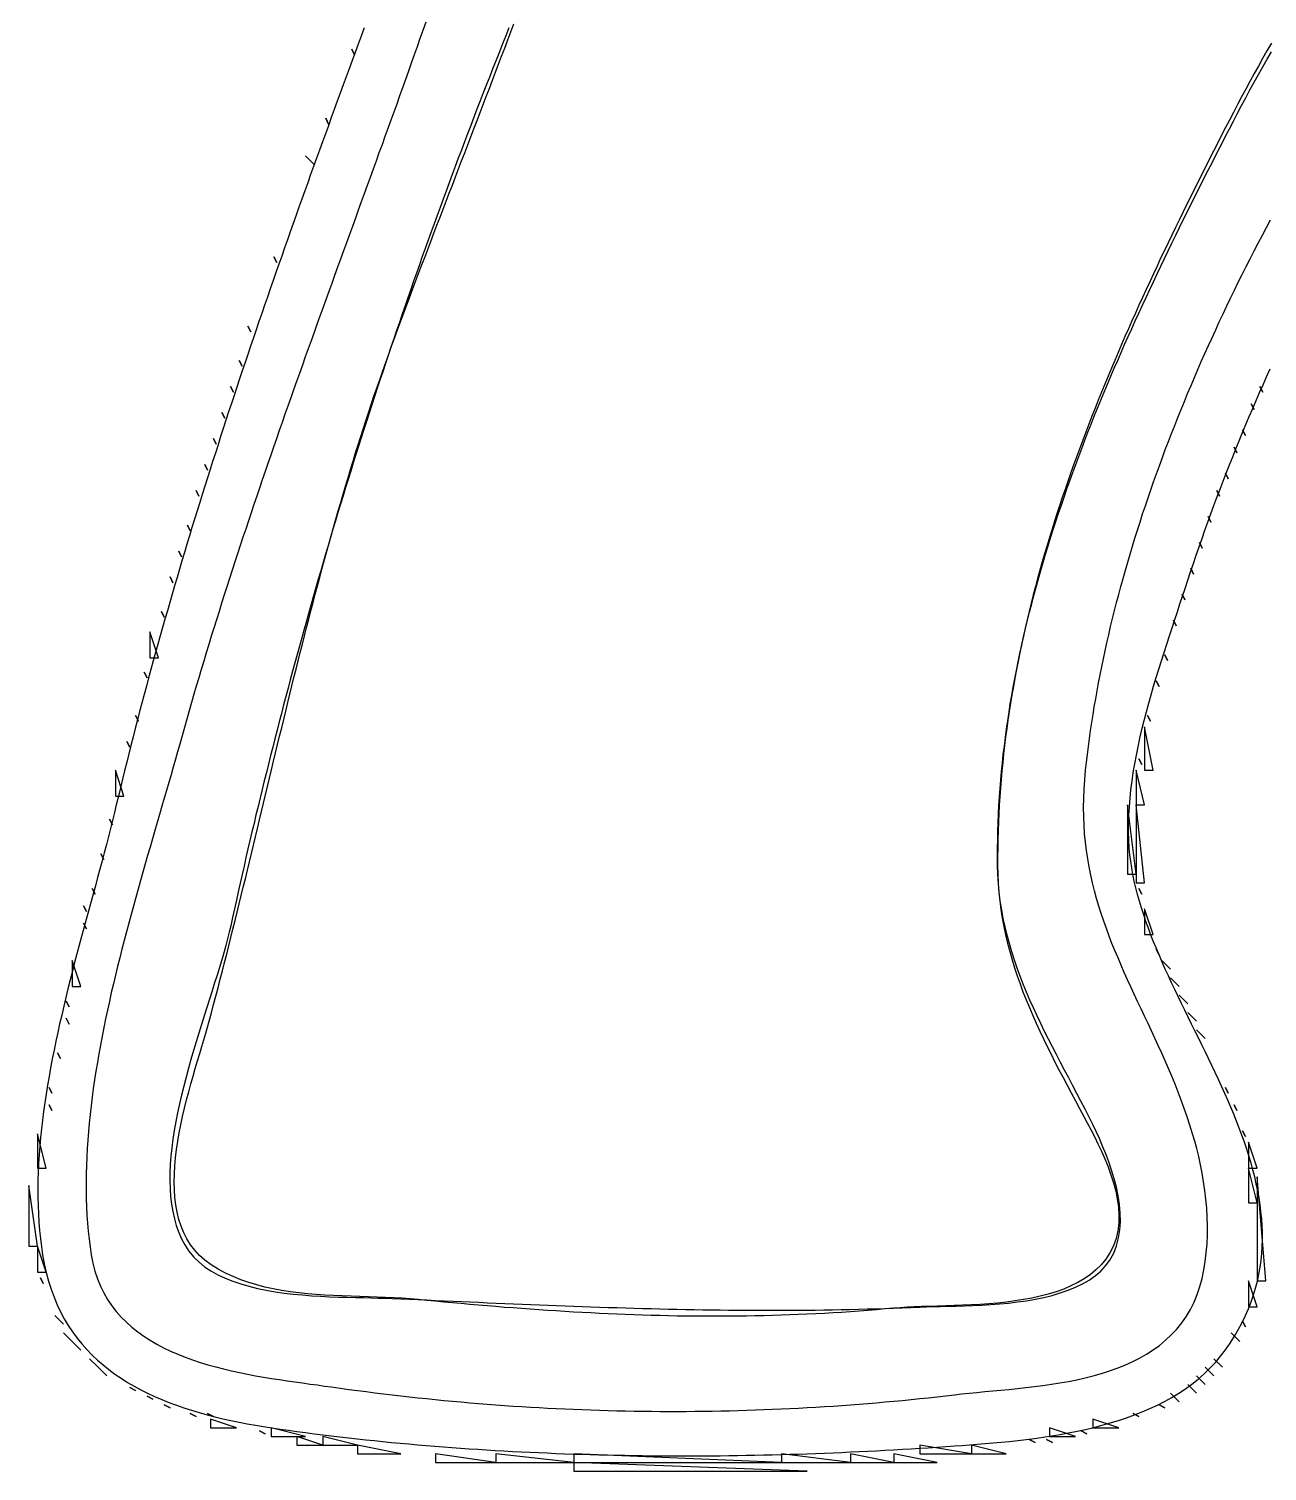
# Model space of a CAD drawing. Extents: x 0 to 2380, y 238 to 1416.
# Drawn here: x 1329.1 to 1472.2, y 251.7 to 418.3 of the extents above; entities that cross this region are included whole.
import ezdxf

# ---------------------------------------------------------------- set-up
doc = ezdxf.new("R2010")
doc.units = 0
doc.header["$MEASUREMENT"] = 0
for name, color, linetype in [('C157', 157, 'Continuous'), ('C169', 169, 'Continuous'), ('C18', 18, 'Continuous'), ('C197', 197, 'Continuous'), ('C219', 219, 'Continuous'), ('C250', 250, 'Continuous'), ('C251', 251, 'Continuous'), ('C252', 252, 'Continuous'), ('C253', 253, 'Continuous'), ('C254', 254, 'Continuous'), ('C39', 39, 'Continuous'), ('C47', 47, 'Continuous'), ('C77', 77, 'Continuous')]:
    doc.layers.add(name, color=color, linetype=linetype)

msp = doc.modelspace()

# ---------------------------------------------------------------- linework, layer by layer
at = {"layer": 'C157'}
for points in [[(1363.4, 407.98), (1363.73, 407.32), (1363.4, 407.98)], [(1357.4, 391.98), (1357.73, 391.32), (1357.4, 391.98)], [(1447.07, 256.65), (1447.07, 255.65), (1450.07, 255.65), (1447.07, 256.65)]]:
    msp.add_lwpolyline(points, dxfattribs=at)
at = {"layer": 'C169'}
msp.add_lwpolyline([(1392.07, 253.65), (1392.07, 252.65), (1416.07, 252.65), (1392.07, 253.65)], dxfattribs=at)
at = {"layer": 'C18'}
for points in [[(1367.85, 418.42), (1367.5, 417.48), (1367.15, 416.54), (1366.8, 415.6), (1366.46, 414.65), (1366.11, 413.71), (1365.76, 412.77), (1365.42, 411.83), (1365.07, 410.89), (1364.73, 409.95), (1364.38, 409.01), (1364.04, 408.07), (1363.7, 407.13), (1363.36, 406.19), (1363.01, 405.25), (1362.67, 404.3), (1362.33, 403.36), (1361.99, 402.42), (1361.65, 401.48), (1361.31, 400.54), (1360.97, 399.6), (1360.64, 398.65), (1360.3, 397.71), (1359.96, 396.77), (1359.63, 395.83), (1359.3, 394.88), (1358.96, 393.94), (1358.63, 393), (1358.3, 392.05), (1357.97, 391.11), (1357.64, 390.16), (1357.31, 389.22), (1356.98, 388.27), (1356.65, 387.33), (1356.32, 386.38), (1356, 385.44), (1355.67, 384.49), (1355.35, 383.55), (1355.03, 382.6), (1354.71, 381.65), (1354.39, 380.7), (1354.07, 379.76), (1353.75, 378.81), (1353.43, 377.86), (1353.11, 376.91), (1352.8, 375.96), (1352.49, 375.01), (1352.17, 374.06), (1351.86, 373.11), (1351.55, 372.15), (1351.24, 371.2), (1350.94, 370.25), (1350.63, 369.3), (1350.32, 368.34), (1350.02, 367.39), (1349.72, 366.43), (1349.42, 365.48), (1349.12, 364.52), (1348.82, 363.57), (1348.52, 362.61), (1348.23, 361.65), (1347.93, 360.69), (1347.64, 359.73), (1347.35, 358.77), (1347.06, 357.81), (1346.77, 356.85), (1346.49, 355.89), (1346.2, 354.93), (1345.92, 353.97), (1345.64, 353), (1345.36, 352.04), (1345.08, 351.07), (1344.8, 350.11), (1344.53, 349.14), (1344.26, 348.17), (1343.99, 347.21), (1343.72, 346.24), (1343.45, 345.27), (1343.18, 344.3), (1342.92, 343.33), (1342.66, 342.35), (1342.39, 341.38), (1342.14, 340.41), (1341.88, 339.43), (1341.62, 338.46), (1341.37, 337.48), (1341.12, 336.5), (1340.87, 335.52), (1340.62, 334.55), (1340.38, 333.57), (1340.14, 332.58), (1339.89, 331.6), (1339.66, 330.62), (1339.42, 329.64), (1339.18, 328.65), (1338.97, 327.75), (1338.74, 326.84), (1338.51, 325.92), (1338.27, 325), (1338.03, 324.06), (1337.78, 323.12), (1337.53, 322.18), (1337.28, 321.23), (1337.02, 320.27), (1336.76, 319.3), (1336.49, 318.34), (1336.23, 317.36), (1335.96, 316.38), (1335.69, 315.4), (1335.42, 314.41), (1335.16, 313.42), (1334.89, 312.42), (1334.63, 311.42), (1334.36, 310.42), (1334.1, 309.42), (1333.85, 308.41), (1333.59, 307.4), (1333.35, 306.39), (1333.1, 305.38), (1332.87, 304.36), (1332.63, 303.35), (1332.41, 302.33), (1332.19, 301.32), (1331.98, 300.3), (1331.78, 299.29), (1331.58, 298.27), (1331.4, 297.26), (1331.23, 296.24), (1331.06, 295.23), (1330.91, 294.22), (1330.77, 293.21), (1330.64, 292.2), (1330.52, 291.2), (1330.42, 290.2), (1330.33, 289.2), (1330.25, 288.21), (1330.19, 287.22), (1330.15, 286.23), (1330.12, 285.25), (1330.1, 284.27), (1330.11, 283.3), (1330.13, 282.33), (1330.17, 281.37), (1330.23, 280.41), (1330.3, 279.46), (1330.4, 278.52), (1330.52, 277.58), (1330.66, 276.65), (1330.85, 275.6), (1331.08, 274.59), (1331.34, 273.61), (1331.64, 272.67), (1331.98, 271.76), (1332.34, 270.89), (1332.74, 270.05), (1333.17, 269.25), (1333.63, 268.48), (1334.13, 267.74), (1334.65, 267.03), (1335.19, 266.35), (1335.77, 265.7), (1336.37, 265.08), (1337, 264.49), (1337.65, 263.92), (1338.32, 263.38), (1339.02, 262.87), (1339.73, 262.38), (1340.47, 261.91), (1341.23, 261.47), (1342, 261.05), (1342.8, 260.66), (1343.61, 260.28), (1344.43, 259.92), (1345.27, 259.59), (1346.13, 259.27), (1347, 258.97), (1347.88, 258.69), (1348.77, 258.42), (1349.67, 258.17), (1350.59, 257.94), (1351.51, 257.71), (1352.43, 257.51), (1353.37, 257.31), (1354.31, 257.13), (1355.26, 256.96), (1356.2, 256.8), (1357.16, 256.65), (1358.11, 256.5), (1359.07, 256.37), (1360.06, 256.24), (1361.05, 256.11), (1362.05, 255.98), (1363.04, 255.85), (1364.04, 255.73), (1365.03, 255.62), (1366.03, 255.5), (1367.02, 255.39), (1368.02, 255.29), (1369.01, 255.18), (1370.01, 255.08), (1371.01, 254.98), (1372, 254.89), (1373, 254.8), (1374, 254.71), (1374.99, 254.62), (1375.99, 254.54), (1376.99, 254.46), (1377.99, 254.39), (1378.98, 254.31), (1379.98, 254.24), (1380.98, 254.18), (1381.98, 254.11), (1382.98, 254.05), (1383.98, 253.99), (1384.98, 253.94), (1385.98, 253.89), (1386.98, 253.84), (1387.98, 253.79), (1388.98, 253.75), (1389.98, 253.71), (1390.98, 253.67), (1391.98, 253.63), (1392.98, 253.6), (1393.98, 253.57), (1394.98, 253.54), (1395.98, 253.52), (1396.98, 253.5), (1397.99, 253.48), (1398.99, 253.46), (1399.99, 253.45), (1400.99, 253.44), (1401.99, 253.43), (1402.99, 253.42), (1404, 253.42), (1405, 253.42), (1406, 253.42), (1407, 253.43), (1408.01, 253.43), (1409.01, 253.44), (1410.01, 253.45), (1411.01, 253.47), (1412.01, 253.48), (1413.02, 253.5), (1414.02, 253.52), (1415.02, 253.55), (1416.02, 253.57), (1417.03, 253.6), (1418.03, 253.63), (1419.03, 253.67), (1420.03, 253.7), (1421.04, 253.74), (1422.04, 253.78), (1423.04, 253.82), (1424.04, 253.87), (1425.05, 253.91), (1426.05, 253.96), (1427.05, 254.01), (1428.05, 254.06), (1429.05, 254.12), (1430.06, 254.18), (1431.06, 254.24), (1432.06, 254.3), (1433.06, 254.36), (1434.06, 254.43), (1435.07, 254.49), (1436.07, 254.56), (1436.93, 254.62), (1437.82, 254.69), (1438.72, 254.76), (1439.63, 254.83), (1440.56, 254.91), (1441.5, 255), (1442.45, 255.09), (1443.41, 255.2), (1444.38, 255.31), (1445.35, 255.44), (1446.33, 255.58), (1447.31, 255.73), (1448.29, 255.89), (1449.27, 256.07), (1450.25, 256.26), (1451.22, 256.48), (1452.19, 256.7), (1453.15, 256.95), (1454.1, 257.22), (1455.04, 257.51), (1455.97, 257.81), (1456.89, 258.15), (1457.79, 258.5), (1458.67, 258.88), (1459.54, 259.28), (1460.38, 259.71), (1461.21, 260.17), (1462.01, 260.66), (1462.79, 261.17), (1463.54, 261.72), (1464.27, 262.29), (1464.96, 262.9), (1465.62, 263.54), (1466.26, 264.21), (1466.85, 264.92), (1467.42, 265.67)], [(1467.42, 265.67), (1467.96, 266.46), (1468.46, 267.25), (1468.92, 268.04), (1469.34, 268.83), (1469.72, 269.63), (1470.07, 270.42), (1470.38, 271.22), (1470.65, 272.01), (1470.89, 272.81), (1471.1, 273.61), (1471.28, 274.41), (1471.42, 275.21), (1471.53, 276.01), (1471.61, 276.81), (1471.66, 277.61), (1471.69, 278.41), (1471.69, 279.22), (1471.66, 280.02), (1471.6, 280.82), (1471.52, 281.63), (1471.42, 282.43), (1471.3, 283.24), (1471.15, 284.04), (1470.98, 284.85), (1470.8, 285.65), (1470.59, 286.46), (1470.37, 287.26), (1470.13, 288.07), (1469.87, 288.87), (1469.6, 289.68), (1469.31, 290.48), (1469.01, 291.29), (1468.69, 292.1), (1468.37, 292.9), (1468.03, 293.7), (1467.69, 294.51), (1467.33, 295.31), (1466.97, 296.12), (1466.6, 296.92), (1466.23, 297.72), (1465.84, 298.52), (1465.46, 299.33), (1465.07, 300.13), (1464.68, 300.93), (1464.28, 301.73), (1463.89, 302.52), (1463.5, 303.32), (1463.1, 304.12), (1462.71, 304.92), (1462.32, 305.71), (1461.94, 306.51), (1461.56, 307.3), (1461.19, 308.09), (1460.82, 308.88), (1460.46, 309.67), (1460.11, 310.46), (1459.77, 311.25), (1459.43, 312.04), (1459.11, 312.82), (1458.8, 313.6), (1458.51, 314.39), (1458.22, 315.17), (1457.96, 315.95), (1457.7, 316.73), (1457.47, 317.5), (1457.25, 318.28), (1457.05, 319.05), (1456.87, 319.82), (1456.71, 320.59), (1456.57, 321.36), (1456.46, 322.13), (1456.36, 322.89), (1456.29, 323.65), (1456.24, 324.59), (1456.21, 325.53), (1456.21, 326.49), (1456.24, 327.45), (1456.3, 328.43), (1456.38, 329.4), (1456.48, 330.39), (1456.61, 331.38), (1456.76, 332.37), (1456.92, 333.37), (1457.11, 334.37), (1457.31, 335.37), (1457.53, 336.37), (1457.76, 337.37), (1458.01, 338.38), (1458.27, 339.38), (1458.54, 340.38), (1458.82, 341.37), (1459.1, 342.36), (1459.4, 343.35), (1459.7, 344.33), (1460, 345.3), (1460.31, 346.27), (1460.62, 347.23), (1460.93, 348.18), (1461.24, 349.12), (1461.55, 350.05), (1461.85, 350.97), (1462.15, 351.88), (1462.45, 352.77), (1462.74, 353.65), (1463.05, 354.62), (1463.38, 355.58), (1463.7, 356.54), (1464.03, 357.5), (1464.36, 358.46), (1464.7, 359.42), (1465.04, 360.37), (1465.38, 361.32), (1465.73, 362.27), (1466.08, 363.22), (1466.43, 364.16), (1466.79, 365.11), (1467.15, 366.05), (1467.51, 366.99), (1467.88, 367.93), (1468.26, 368.86), (1468.63, 369.79), (1469.01, 370.73), (1469.39, 371.66), (1469.78, 372.58), (1470.17, 373.51), (1470.56, 374.43), (1470.96, 375.36), (1471.36, 376.28), (1471.76, 377.19), (1472.17, 378.11), (1472.58, 379.03)]]:
    msp.add_lwpolyline(points, dxfattribs=at)
at = {"layer": 'C197'}
msp.add_lwpolyline([(1459.4, 311.98), (1459.73, 311.32), (1459.4, 311.98)], dxfattribs=at)
at = {"layer": 'C219'}
msp.add_lwpolyline([(1470.07, 286.65), (1470.07, 282.65), (1471.07, 282.65), (1470.07, 286.65)], dxfattribs=at)
at = {"layer": 'C250'}
for points in [[(1384.57, 418.45), (1384.2, 417.52), (1383.84, 416.58), (1383.47, 415.65), (1383.09, 414.71), (1382.72, 413.76), (1382.35, 412.82), (1381.98, 411.87), (1381.61, 410.93), (1381.25, 409.99), (1380.88, 409.04), (1380.52, 408.1), (1380.15, 407.15), (1379.79, 406.2), (1379.43, 405.26), (1379.08, 404.31), (1378.72, 403.37), (1378.37, 402.42), (1378.01, 401.48), (1377.66, 400.53), (1377.31, 399.58), (1376.96, 398.64), (1376.61, 397.69), (1376.27, 396.74), (1375.92, 395.79), (1375.58, 394.85), (1375.24, 393.9), (1374.9, 392.95), (1374.56, 392), (1374.22, 391.05), (1373.89, 390.1), (1373.55, 389.15), (1373.22, 388.2), (1372.89, 387.25), (1372.56, 386.3), (1372.23, 385.35), (1371.91, 384.4), (1371.58, 383.45), (1371.26, 382.5), (1370.93, 381.55), (1370.61, 380.59), (1370.3, 379.64), (1369.98, 378.69), (1369.66, 377.73), (1369.35, 376.78), (1369.03, 375.83), (1368.72, 374.87), (1368.41, 373.92), (1368.1, 372.96), (1367.8, 372.01), (1367.49, 371.05), (1367.19, 370.09), (1366.89, 369.14), (1366.58, 368.18), (1366.28, 367.22), (1365.99, 366.26), (1365.69, 365.3), (1365.4, 364.34), (1365.1, 363.38), (1364.81, 362.42), (1364.52, 361.46), (1364.23, 360.5), (1363.94, 359.54), (1363.66, 358.58), (1363.37, 357.62), (1363.09, 356.65), (1362.81, 355.69), (1362.53, 354.72), (1362.25, 353.76), (1361.98, 352.79), (1361.7, 351.83), (1361.43, 350.86), (1361.16, 349.89), (1360.89, 348.93), (1360.62, 347.96), (1360.35, 346.99), (1360.08, 346.02), (1359.82, 345.05), (1359.56, 344.08), (1359.3, 343.11), (1359.04, 342.14), (1358.78, 341.17), (1358.52, 340.19), (1358.27, 339.22), (1358.01, 338.24), (1357.76, 337.27), (1357.51, 336.29), (1357.26, 335.32), (1357.02, 334.34), (1356.77, 333.36), (1356.53, 332.38), (1356.28, 331.41), (1356.04, 330.43), (1355.8, 329.45), (1355.57, 328.46), (1355.33, 327.48), (1355.1, 326.5), (1354.86, 325.52), (1354.63, 324.53), (1354.4, 323.55), (1354.17, 322.56), (1353.95, 321.58), (1353.72, 320.59), (1353.5, 319.6), (1353.28, 318.61), (1353.06, 317.62), (1352.84, 316.63), (1352.62, 315.64), (1352.41, 314.65), (1352.24, 313.92), (1352.05, 313.17), (1351.84, 312.38), (1351.61, 311.56), (1351.37, 310.72), (1351.11, 309.86), (1350.84, 308.97), (1350.55, 308.07), (1350.26, 307.14), (1349.96, 306.19), (1349.65, 305.23), (1349.34, 304.26), (1349.03, 303.27), (1348.72, 302.27), (1348.41, 301.27), (1348.11, 300.25), (1347.81, 299.23), (1347.52, 298.2), (1347.24, 297.17), (1346.98, 296.14), (1346.72, 295.11), (1346.48, 294.09), (1346.26, 293.06), (1346.06, 292.04), (1345.88, 291.03), (1345.73, 290.03), (1345.6, 289.03), (1345.5, 288.05), (1345.42, 287.08), (1345.38, 286.13), (1345.37, 285.19), (1345.4, 284.28), (1345.46, 283.38), (1345.56, 282.5), (1345.7, 281.65), (1345.89, 280.82), (1346.12, 280.02), (1346.4, 279.24), (1346.72, 278.5), (1347.1, 277.79), (1347.56, 277.07), (1348.1, 276.42), (1348.71, 275.83), (1349.39, 275.28), (1350.12, 274.79), (1350.91, 274.35), (1351.75, 273.95), (1352.64, 273.6), (1353.56, 273.28), (1354.52, 273.01), (1355.51, 272.77), (1356.52, 272.56), (1357.55, 272.38), (1358.59, 272.23), (1359.64, 272.11), (1360.7, 272.01), (1361.75, 271.92), (1362.8, 271.86), (1363.83, 271.81), (1364.85, 271.77), (1365.85, 271.74), (1366.82, 271.72), (1367.75, 271.7), (1368.65, 271.68), (1369.51, 271.66), (1370.31, 271.64), (1371.07, 271.61), (1372.08, 271.57), (1373.08, 271.52), (1374.09, 271.48), (1375.09, 271.43), (1376.1, 271.39), (1377.1, 271.34), (1378.11, 271.3), (1379.11, 271.25), (1380.11, 271.21), (1381.11, 271.17), (1382.11, 271.12), (1383.11, 271.08), (1384.11, 271.04), (1385.1, 270.99), (1386.1, 270.95), (1387.1, 270.91), (1388.09, 270.87), (1389.09, 270.83), (1390.08, 270.79), (1391.08, 270.75), (1392.07, 270.72), (1393.07, 270.68), (1394.06, 270.65), (1395.06, 270.61), (1396.05, 270.58), (1397.05, 270.55), (1398.04, 270.52), (1399.03, 270.49), (1400.03, 270.46), (1401.02, 270.43), (1402.01, 270.41), (1403.01, 270.38), (1404, 270.36), (1405, 270.34), (1405.99, 270.32), (1406.99, 270.31), (1407.98, 270.29), (1408.98, 270.28), (1409.97, 270.27), (1410.97, 270.26), (1411.97, 270.25), (1412.96, 270.25), (1413.96, 270.24), (1414.96, 270.24), (1415.96, 270.24), (1416.96, 270.25), (1417.96, 270.25), (1418.96, 270.26), (1419.96, 270.27), (1420.97, 270.28), (1421.97, 270.3), (1422.98, 270.32), (1423.98, 270.34), (1424.99, 270.36), (1426, 270.39), (1427.01, 270.42), (1428.02, 270.45), (1429.03, 270.49), (1430.04, 270.53), (1431.05, 270.57), (1432.07, 270.61), (1432.81, 270.64), (1433.61, 270.66), (1434.45, 270.68), (1435.34, 270.71), (1436.27, 270.73), (1437.24, 270.76), (1438.22, 270.8), (1439.23, 270.84), (1440.26, 270.91), (1441.29, 270.99), (1442.33, 271.08), (1443.37, 271.2), (1444.4, 271.35), (1445.41, 271.52), (1446.41, 271.73), (1447.38, 271.96), (1448.32, 272.24), (1449.22, 272.55), (1450.08, 272.9), (1450.89, 273.3), (1451.65, 273.74), (1452.35, 274.24), (1452.99, 274.78), (1453.55, 275.39), (1454.04, 276.05), (1454.49, 276.85), (1454.83, 277.7), (1455.06, 278.6), (1455.21, 279.53), (1455.27, 280.48), (1455.25, 281.46), (1455.16, 282.45), (1455.01, 283.45), (1454.8, 284.45), (1454.55, 285.44), (1454.25, 286.42), (1453.93, 287.38), (1453.58, 288.32), (1453.21, 289.22), (1452.84, 290.08), (1452.47, 290.89), (1452.1, 291.65)], [(1366.4, 415.98), (1366.73, 415.32), (1366.4, 415.98)], [(1452.1, 291.65), (1451.64, 292.57), (1451.18, 293.48), (1450.71, 294.39), (1450.24, 295.29), (1449.76, 296.19), (1449.29, 297.09), (1448.82, 297.99), (1448.35, 298.89), (1447.88, 299.78), (1447.42, 300.68), (1446.96, 301.57), (1446.51, 302.47), (1446.07, 303.37), (1445.64, 304.27), (1445.22, 305.18), (1444.81, 306.09), (1444.42, 307), (1444.04, 307.92), (1443.68, 308.84), (1443.34, 309.77), (1443.01, 310.71), (1442.71, 311.66), (1442.43, 312.61), (1442.17, 313.57), (1441.93, 314.54), (1441.72, 315.52), (1441.54, 316.51), (1441.38, 317.52), (1441.26, 318.53), (1441.16, 319.56), (1441.1, 320.6), (1441.07, 321.65), (1441.06, 322.64), (1441.07, 323.63), (1441.08, 324.62), (1441.1, 325.61), (1441.14, 326.6), (1441.18, 327.59), (1441.23, 328.57), (1441.29, 329.56), (1441.36, 330.54), (1441.44, 331.52), (1441.53, 332.5), (1441.63, 333.48), (1441.73, 334.46), (1441.85, 335.44), (1441.97, 336.42), (1442.1, 337.39), (1442.24, 338.37), (1442.39, 339.34), (1442.54, 340.31), (1442.71, 341.28), (1442.88, 342.25), (1443.06, 343.22), (1443.25, 344.19), (1443.44, 345.16), (1443.65, 346.12), (1443.86, 347.09), (1444.07, 348.05), (1444.3, 349.01), (1444.53, 349.97), (1444.77, 350.93), (1445.01, 351.89), (1445.26, 352.84), (1445.52, 353.8), (1445.78, 354.75), (1446.06, 355.71), (1446.33, 356.66), (1446.62, 357.61), (1446.9, 358.56), (1447.2, 359.5), (1447.5, 360.45), (1447.81, 361.39), (1448.12, 362.34), (1448.44, 363.28), (1448.76, 364.22), (1449.09, 365.16), (1449.42, 366.1), (1449.76, 367.04), (1450.1, 367.97), (1450.45, 368.91), (1450.8, 369.84), (1451.16, 370.77), (1451.52, 371.7), (1451.88, 372.63), (1452.25, 373.55), (1452.63, 374.48), (1453.01, 375.4), (1453.39, 376.33), (1453.77, 377.25), (1454.16, 378.17), (1454.56, 379.09), (1454.95, 380), (1455.35, 380.92), (1455.75, 381.83), (1456.16, 382.75), (1456.57, 383.66), (1456.98, 384.57), (1457.39, 385.47), (1457.81, 386.38), (1458.23, 387.28), (1458.65, 388.19), (1459.08, 389.09), (1459.5, 389.99), (1459.93, 390.89), (1460.36, 391.79), (1460.8, 392.68), (1461.23, 393.57), (1461.67, 394.47), (1462.1, 395.36), (1462.54, 396.25), (1462.98, 397.13), (1463.42, 398.02), (1463.87, 398.9), (1464.31, 399.79), (1464.75, 400.67), (1465.2, 401.55), (1465.64, 402.42), (1466.09, 403.3), (1466.54, 404.17), (1466.98, 405.04), (1467.43, 405.92), (1467.88, 406.78), (1468.33, 407.65), (1468.8, 408.56), (1469.27, 409.46), (1469.76, 410.36), (1470.24, 411.26), (1470.73, 412.15), (1471.22, 413.04), (1471.72, 413.92), (1472.23, 414.8), (1472.73, 415.68)], [(1353.4, 379.98), (1353.73, 379.32), (1353.4, 379.98)], [(1352.4, 376.98), (1352.73, 376.32), (1352.4, 376.98)], [(1351.4, 373.98), (1351.73, 373.32), (1351.4, 373.98)], [(1347.4, 360.98), (1347.73, 360.32), (1347.4, 360.98)], [(1341.4, 338.98), (1341.73, 338.32), (1341.4, 338.98)], [(1458.4, 338.98), (1458.73, 338.32), (1458.4, 338.98)], [(1457.4, 333.98), (1457.73, 333.32), (1457.4, 333.98)], [(1456.07, 328.65), (1456.07, 320.65), (1457.07, 320.65), (1456.07, 328.65)], [(1338.4, 326.98), (1338.73, 326.32), (1338.4, 326.98)], [(1337.4, 322.98), (1337.73, 322.32), (1337.4, 322.98)], [(1336.4, 318.98), (1336.73, 318.32), (1336.4, 318.98)], [(1333.4, 303.98), (1333.73, 303.32), (1333.4, 303.98)], [(1467.4, 295.98), (1467.73, 295.32), (1467.4, 295.98)], [(1331.4, 293.98), (1331.73, 293.32), (1331.4, 293.98)], [(1330.07, 277.65), (1330.07, 274.65), (1331.07, 274.65), (1330.07, 277.65)], [(1336.07, 264.65), (1337.07, 263.65), (1336.07, 264.65)], [(1340.73, 261.32), (1341.4, 260.98), (1340.73, 261.32)], [(1342.73, 260.32), (1343.4, 259.98), (1342.73, 260.32)], [(1461.07, 260.65), (1462.07, 259.65), (1461.07, 260.65)], [(1452.07, 257.65), (1452.07, 256.65), (1455.07, 256.65), (1452.07, 257.65)], [(1363.07, 255.65), (1363.07, 254.65), (1367.07, 254.65), (1363.07, 255.65)], [(1432.07, 254.65), (1432.07, 253.65), (1438.07, 253.65), (1432.07, 254.65)]]:
    msp.add_lwpolyline(points, dxfattribs=at)
at = {"layer": 'C251'}
for points in [[(1354.4, 383.98), (1354.73, 383.32), (1354.4, 383.98)], [(1350.4, 370.98), (1350.73, 370.32), (1350.4, 370.98)], [(1349.4, 367.98), (1349.73, 367.32), (1349.4, 367.98)], [(1346.4, 357.98), (1346.73, 357.32), (1346.4, 357.98)], [(1462.4, 352.98), (1462.73, 352.32), (1462.4, 352.98)], [(1344.4, 350.98), (1344.73, 350.32), (1344.4, 350.98)], [(1461.4, 349.98), (1461.73, 349.32), (1461.4, 349.98)], [(1342.4, 343.98), (1342.73, 343.32), (1342.4, 343.98)], [(1459.4, 342.98), (1459.73, 342.32), (1459.4, 342.98)], [(1340.4, 335.98), (1340.73, 335.32), (1340.4, 335.98)], [(1457.4, 318.98), (1457.73, 318.32), (1457.4, 318.98)], [(1335.4, 314.98), (1335.73, 314.32), (1335.4, 314.98)], [(1334.07, 310.65), (1334.07, 307.65), (1335.07, 307.65), (1334.07, 310.65)], [(1463.07, 304.65), (1464.07, 303.65), (1463.07, 304.65)], [(1464.07, 302.65), (1465.07, 301.65), (1464.07, 302.65)], [(1332.4, 299.98), (1332.73, 299.32), (1332.4, 299.98)], [(1468.4, 293.98), (1468.73, 293.32), (1468.4, 293.98)], [(1330.07, 290.65), (1330.07, 286.65), (1331.07, 286.65), (1330.07, 290.65)], [(1469.4, 290.98), (1469.73, 290.32), (1469.4, 290.98)], [(1470.07, 273.65), (1470.07, 270.65), (1471.07, 270.65), (1470.07, 273.65)], [(1332.07, 269.65), (1333.07, 268.65), (1332.07, 269.65)], [(1468.07, 267.65), (1469.07, 266.65), (1468.07, 267.65)], [(1334.07, 266.65), (1335.07, 265.65), (1334.07, 266.65)], [(1337.07, 263.65), (1338.07, 262.65), (1337.07, 263.65)], [(1465.07, 263.65), (1466.07, 262.65), (1465.07, 263.65)], [(1466.07, 264.65), (1467.07, 263.65), (1466.07, 264.65)], [(1464.07, 262.65), (1465.07, 261.65), (1464.07, 262.65)], [(1463.07, 261.65), (1464.07, 260.65), (1463.07, 261.65)], [(1344.73, 259.32), (1345.4, 258.98), (1344.73, 259.32)], [(1456.73, 258.32), (1457.4, 257.98), (1456.73, 258.32)], [(1444.73, 255.32), (1445.4, 254.98), (1444.73, 255.32)], [(1383.07, 253.65), (1383.07, 252.65), (1392.07, 252.65), (1383.07, 253.65)], [(1424.07, 253.65), (1424.07, 252.65), (1429.07, 252.65), (1424.07, 253.65)]]:
    msp.add_lwpolyline(points, dxfattribs=at)
at = {"layer": 'C252'}
for points in [[(1361.07, 403.65), (1362.07, 402.65), (1361.07, 403.65)], [(1470.4, 374.98), (1470.73, 374.32), (1470.4, 374.98)], [(1468.4, 369.98), (1468.73, 369.32), (1468.4, 369.98)], [(1348.4, 364.98), (1348.73, 364.32), (1348.4, 364.98)], [(1466.4, 364.98), (1466.73, 364.32), (1466.4, 364.98)], [(1465.4, 361.98), (1465.73, 361.32), (1465.4, 361.98)], [(1464.4, 358.98), (1464.73, 358.32), (1464.4, 358.98)], [(1463.4, 355.98), (1463.73, 355.32), (1463.4, 355.98)], [(1345.4, 354.98), (1345.73, 354.32), (1345.4, 354.98)], [(1343.07, 348.65), (1343.07, 345.65), (1344.07, 345.65), (1343.07, 348.65)], [(1460.4, 345.98), (1460.73, 345.32), (1460.4, 345.98)], [(1339.07, 332.65), (1339.07, 329.65), (1340.07, 329.65), (1339.07, 332.65)], [(1460.07, 310.65), (1461.07, 309.65), (1460.07, 310.65)], [(1461.07, 308.65), (1462.07, 307.65), (1461.07, 308.65)], [(1333.4, 305.98), (1333.73, 305.32), (1333.4, 305.98)], [(1462.07, 306.65), (1463.07, 305.65), (1462.07, 306.65)], [(1331.4, 295.98), (1331.73, 295.32), (1331.4, 295.98)], [(1471.07, 285.65), (1471.07, 273.65), (1472.07, 273.65), (1471.07, 285.65)], [(1333.07, 267.65), (1334.07, 266.65), (1333.07, 267.65)], [(1459.73, 259.32), (1460.4, 258.98), (1459.73, 259.32)], [(1347.73, 258.32), (1348.4, 257.98), (1347.73, 258.32)], [(1355.73, 256.32), (1356.4, 255.98), (1355.73, 256.32)], [(1450.73, 256.32), (1451.4, 255.98), (1450.73, 256.32)], [(1392.07, 252.65), (1392.07, 251.65), (1419.07, 251.65), (1392.07, 252.65)]]:
    msp.add_lwpolyline(points, dxfattribs=at)
at = {"layer": 'C253'}
for points in [[(1471.4, 376.98), (1471.73, 376.32), (1471.4, 376.98)], [(1469.4, 371.98), (1469.73, 371.32), (1469.4, 371.98)], [(1467.4, 366.98), (1467.73, 366.32), (1467.4, 366.98)], [(1457.07, 332.65), (1457.07, 328.65), (1458.07, 328.65), (1457.07, 332.65)], [(1335.4, 316.98), (1335.73, 316.32), (1335.4, 316.98)], [(1458.07, 316.65), (1458.07, 313.65), (1459.07, 313.65), (1458.07, 316.65)], [(1470.07, 289.65), (1470.07, 286.65), (1471.07, 286.65), (1470.07, 289.65)], [(1329.07, 284.65), (1329.07, 277.65), (1330.07, 277.65), (1329.07, 284.65)], [(1330.4, 273.98), (1330.73, 273.32), (1330.4, 273.98)], [(1469.4, 268.98), (1469.73, 268.32), (1469.4, 268.98)], [(1350.07, 257.65), (1350.07, 256.65), (1353.07, 256.65), (1350.07, 257.65)], [(1360.07, 255.65), (1360.07, 254.65), (1363.07, 254.65), (1360.07, 255.65)], [(1446.73, 255.32), (1447.4, 254.98), (1446.73, 255.32)], [(1367.07, 254.65), (1367.07, 253.65), (1372.07, 253.65), (1367.07, 254.65)], [(1376.07, 253.65), (1376.07, 252.65), (1383.07, 252.65), (1376.07, 253.65)], [(1429.07, 253.65), (1429.07, 252.65), (1434.07, 252.65), (1429.07, 253.65)], [(1438.07, 254.65), (1438.07, 253.65), (1442.07, 253.65), (1438.07, 254.65)]]:
    msp.add_lwpolyline(points, dxfattribs=at)
at = {"layer": 'C254'}
for points in [[(1458.07, 337.65), (1458.07, 332.65), (1459.07, 332.65), (1458.07, 337.65)], [(1457.07, 328.65), (1457.07, 319.65), (1458.07, 319.65), (1457.07, 328.65)]]:
    msp.add_lwpolyline(points, dxfattribs=at)
at = {"layer": 'C39'}
for points in [[(1374.95, 419.08), (1374.62, 418.13), (1374.29, 417.19), (1373.95, 416.24), (1373.62, 415.3), (1373.28, 414.35), (1372.95, 413.41), (1372.61, 412.47), (1372.27, 411.52), (1371.93, 410.58), (1371.6, 409.63), (1371.26, 408.69), (1370.92, 407.75), (1370.58, 406.8), (1370.24, 405.86), (1369.9, 404.92), (1369.55, 403.98), (1369.21, 403.03), (1368.87, 402.09), (1368.53, 401.15), (1368.19, 400.2), (1367.84, 399.26), (1367.5, 398.32), (1367.16, 397.38), (1366.82, 396.43), (1366.47, 395.49), (1366.13, 394.55), (1365.79, 393.6), (1365.45, 392.66), (1365.1, 391.72), (1364.76, 390.78), (1364.42, 389.83), (1364.08, 388.89), (1363.74, 387.95), (1363.4, 387), (1363.06, 386.06), (1362.72, 385.12), (1362.38, 384.17), (1362.04, 383.23), (1361.7, 382.28), (1361.36, 381.34), (1361.02, 380.4), (1360.69, 379.45), (1360.35, 378.51), (1360.01, 377.56), (1359.68, 376.62), (1359.35, 375.67), (1359.01, 374.73), (1358.68, 373.78), (1358.35, 372.83), (1358.02, 371.89), (1357.69, 370.94), (1357.36, 369.99), (1357.03, 369.05), (1356.71, 368.1), (1356.38, 367.15), (1356.06, 366.2), (1355.73, 365.26), (1355.41, 364.31), (1355.09, 363.36), (1354.77, 362.41), (1354.45, 361.46), (1354.14, 360.51), (1353.82, 359.56), (1353.51, 358.61), (1353.2, 357.66), (1352.89, 356.71), (1352.58, 355.75), (1352.27, 354.8), (1351.96, 353.85), (1351.66, 352.9), (1351.36, 351.94), (1351.06, 350.99), (1350.76, 350.03), (1350.46, 349.08), (1350.16, 348.12), (1349.87, 347.17), (1349.58, 346.21), (1349.29, 345.25), (1349, 344.3), (1348.72, 343.34), (1348.43, 342.38), (1348.15, 341.42), (1347.87, 340.46), (1347.6, 339.5), (1347.32, 338.54), (1347.05, 337.58), (1346.78, 336.61), (1346.51, 335.65), (1346.27, 334.78), (1346.02, 333.91), (1345.77, 333.02), (1345.52, 332.13), (1345.26, 331.23), (1344.99, 330.32), (1344.73, 329.4), (1344.46, 328.48), (1344.18, 327.55), (1343.91, 326.61), (1343.64, 325.67), (1343.36, 324.72), (1343.08, 323.77), (1342.8, 322.81), (1342.53, 321.84), (1342.25, 320.87), (1341.97, 319.9), (1341.69, 318.92), (1341.42, 317.94), (1341.15, 316.95), (1340.88, 315.96), (1340.61, 314.97), (1340.34, 313.98), (1340.08, 312.98), (1339.82, 311.98), (1339.57, 310.97), (1339.32, 309.97), (1339.08, 308.96), (1338.84, 307.95), (1338.6, 306.95), (1338.38, 305.94), (1338.15, 304.93), (1337.94, 303.92), (1337.73, 302.91), (1337.53, 301.9), (1337.34, 300.89), (1337.16, 299.88), (1336.99, 298.87), (1336.82, 297.87), (1336.67, 296.86), (1336.52, 295.86), (1336.38, 294.86), (1336.26, 293.86), (1336.15, 292.87), (1336.04, 291.88), (1335.95, 290.89), (1335.88, 289.9), (1335.81, 288.92), (1335.76, 287.95), (1335.72, 286.98), (1335.69, 286.01), (1335.68, 285.05), (1335.69, 284.09), (1335.7, 283.14), (1335.74, 282.19), (1335.79, 281.25), (1335.85, 280.32), (1335.93, 279.39), (1336.03, 278.47), (1336.15, 277.56), (1336.28, 276.65), (1336.47, 275.68), (1336.71, 274.75), (1337, 273.87), (1337.34, 273.03), (1337.73, 272.24), (1338.17, 271.48), (1338.65, 270.77), (1339.18, 270.09), (1339.74, 269.45), (1340.35, 268.85), (1340.98, 268.28), (1341.66, 267.74), (1342.36, 267.24), (1343.09, 266.77), (1343.85, 266.33), (1344.64, 265.91), (1345.45, 265.52), (1346.28, 265.16), (1347.13, 264.83), (1347.99, 264.51), (1348.88, 264.22), (1349.77, 263.95), (1350.67, 263.7), (1351.59, 263.46), (1352.5, 263.25), (1353.43, 263.04), (1354.35, 262.86), (1355.28, 262.68), (1356.2, 262.52), (1357.12, 262.37), (1358.03, 262.23), (1358.94, 262.09), (1359.83, 261.96), (1360.71, 261.84), (1361.58, 261.72), (1362.43, 261.61), (1363.26, 261.49), (1364.07, 261.38), (1365.07, 261.24), (1366.06, 261.1), (1367.06, 260.97), (1368.06, 260.84), (1369.06, 260.71), (1370.06, 260.59), (1371.06, 260.47), (1372.06, 260.36), (1373.05, 260.24), (1374.05, 260.14), (1375.05, 260.03), (1376.05, 259.93), (1377.05, 259.83), (1378.05, 259.74), (1379.05, 259.65), (1380.05, 259.56), (1381.05, 259.48), (1382.05, 259.4), (1383.05, 259.32), (1384.05, 259.25), (1385.05, 259.18), (1386.05, 259.12), (1387.05, 259.05), (1388.05, 259), (1389.05, 258.94), (1390.05, 258.89), (1391.05, 258.84), (1392.05, 258.8), (1393.05, 258.76), (1394.05, 258.72), (1395.05, 258.69), (1396.05, 258.66), (1397.05, 258.64), (1398.05, 258.61), (1399.05, 258.59), (1400.05, 258.58), (1401.05, 258.57), (1402.05, 258.56), (1403.05, 258.56), (1404.05, 258.56), (1405.05, 258.56), (1406.05, 258.57), (1407.05, 258.58), (1408.06, 258.59), (1409.06, 258.61), (1410.06, 258.63), (1411.06, 258.66), (1412.06, 258.69), (1413.06, 258.72), (1414.06, 258.76), (1415.06, 258.8), (1416.06, 258.84), (1417.06, 258.89), (1418.06, 258.94), (1419.06, 258.99), (1420.06, 259.05), (1421.06, 259.11), (1422.06, 259.18), (1423.06, 259.25), (1424.06, 259.32), (1425.06, 259.4), (1426.07, 259.48), (1427.07, 259.56), (1428.07, 259.65), (1429.07, 259.74), (1430.07, 259.83), (1431.07, 259.93), (1432.07, 260.04), (1433.07, 260.14), (1434.07, 260.25), (1435.07, 260.36), (1436.07, 260.48), (1436.91, 260.58), (1437.78, 260.67), (1438.67, 260.75), (1439.58, 260.84), (1440.51, 260.92), (1441.45, 261.01), (1442.4, 261.1), (1443.37, 261.2), (1444.34, 261.31), (1445.32, 261.42), (1446.31, 261.55), (1447.29, 261.69), (1448.27, 261.85), (1449.25, 262.02), (1450.22, 262.22), (1451.18, 262.43), (1452.13, 262.67), (1453.07, 262.94), (1453.99, 263.23), (1454.89, 263.55), (1455.77, 263.9), (1456.63, 264.29), (1457.46, 264.71), (1458.27, 265.16), (1459.04, 265.66), (1459.78, 266.19), (1460.49, 266.77), (1461.15, 267.4), (1461.78, 268.07), (1462.36, 268.78), (1462.89, 269.55), (1463.36, 270.35), (1463.78, 271.19), (1464.14, 272.08), (1464.44, 272.99), (1464.7, 273.93), (1464.91, 274.9), (1465.08, 275.89), (1465.2, 276.89), (1465.28, 277.91), (1465.32, 278.94), (1465.33, 279.98), (1465.3, 281.01), (1465.24, 282.05), (1465.15, 283.08), (1465.03, 284.1), (1464.89, 285.1), (1464.72, 286.09), (1464.54, 287.06), (1464.33, 288.01), (1464.11, 288.92), (1463.87, 289.8), (1463.62, 290.65)], [(1472.72, 416.65), (1472.21, 415.78), (1471.71, 414.9), (1471.22, 414.02), (1470.72, 413.14), (1470.24, 412.25), (1469.75, 411.35), (1469.27, 410.46), (1468.8, 409.56), (1468.33, 408.65), (1467.87, 407.78), (1467.42, 406.9), (1466.97, 406.02), (1466.52, 405.14), (1466.07, 404.26), (1465.62, 403.38), (1465.18, 402.49), (1464.73, 401.61), (1464.29, 400.72), (1463.84, 399.84), (1463.4, 398.95), (1462.96, 398.06), (1462.52, 397.17), (1462.08, 396.27), (1461.65, 395.38), (1461.21, 394.49), (1460.78, 393.59), (1460.35, 392.69), (1459.92, 391.8), (1459.5, 390.9), (1459.08, 390), (1458.66, 389.1), (1458.24, 388.19), (1457.82, 387.29), (1457.41, 386.38), (1457, 385.48), (1456.59, 384.57), (1456.19, 383.66), (1455.79, 382.75), (1455.39, 381.83), (1455, 380.92), (1454.61, 380.01), (1454.22, 379.09), (1453.84, 378.17), (1453.46, 377.26), (1453.08, 376.34), (1452.71, 375.42), (1452.34, 374.49), (1451.98, 373.57), (1451.62, 372.64), (1451.26, 371.72), (1450.91, 370.79), (1450.56, 369.86), (1450.22, 368.93), (1449.88, 368), (1449.55, 367.07), (1449.22, 366.13), (1448.9, 365.2), (1448.58, 364.26), (1448.27, 363.32), (1447.96, 362.38), (1447.66, 361.44), (1447.36, 360.5), (1447.07, 359.55), (1446.79, 358.61), (1446.51, 357.66), (1446.23, 356.72), (1445.97, 355.77), (1445.7, 354.82), (1445.45, 353.86), (1445.2, 352.91), (1444.95, 351.96), (1444.72, 351), (1444.49, 350.04), (1444.26, 349.08), (1444.05, 348.12), (1443.84, 347.16), (1443.63, 346.2), (1443.44, 345.23), (1443.25, 344.27), (1443.06, 343.3), (1442.89, 342.33), (1442.72, 341.36), (1442.56, 340.39), (1442.41, 339.42), (1442.26, 338.44), (1442.13, 337.47), (1442, 336.49), (1441.88, 335.51), (1441.76, 334.53), (1441.66, 333.55), (1441.56, 332.56), (1441.47, 331.58), (1441.39, 330.59), (1441.32, 329.61), (1441.26, 328.62), (1441.2, 327.63), (1441.16, 326.63), (1441.12, 325.64), (1441.1, 324.65), (1441.08, 323.65), (1441.07, 322.65), (1441.07, 321.65), (1441.09, 320.61), (1441.14, 319.57), (1441.21, 318.55), (1441.32, 317.54), (1441.45, 316.55), (1441.61, 315.56), (1441.79, 314.58), (1441.99, 313.61), (1442.22, 312.65), (1442.47, 311.7), (1442.74, 310.75), (1443.03, 309.82), (1443.34, 308.89), (1443.66, 307.96), (1444, 307.04), (1444.36, 306.13), (1444.74, 305.22), (1445.13, 304.31), (1445.53, 303.41), (1445.94, 302.51), (1446.37, 301.61), (1446.8, 300.72), (1447.25, 299.82), (1447.7, 298.93), (1448.16, 298.04), (1448.63, 297.14), (1449.11, 296.25), (1449.58, 295.35), (1450.07, 294.45), (1450.55, 293.55), (1451.04, 292.65), (1451.43, 291.92), (1451.84, 291.14), (1452.26, 290.33), (1452.67, 289.49), (1453.08, 288.62), (1453.47, 287.73), (1453.84, 286.82), (1454.17, 285.9), (1454.47, 284.96), (1454.72, 284.02), (1454.91, 283.08), (1455.04, 282.15), (1455.09, 281.22), (1455.07, 280.3), (1454.96, 279.41), (1454.76, 278.53), (1454.46, 277.68), (1454.04, 276.87), (1453.57, 276.16), (1453.04, 275.51), (1452.44, 274.92), (1451.79, 274.38), (1451.09, 273.89), (1450.34, 273.44), (1449.54, 273.05), (1448.71, 272.69), (1447.83, 272.38), (1446.93, 272.1), (1446, 271.86), (1445.04, 271.65), (1444.07, 271.47), (1443.08, 271.32), (1442.08, 271.19), (1441.06, 271.08), (1440.05, 270.99), (1439.04, 270.92), (1438.03, 270.86), (1437.03, 270.82), (1436.04, 270.78), (1435.07, 270.75), (1434.12, 270.72), (1433.19, 270.69), (1432.29, 270.67), (1431.43, 270.63), (1430.6, 270.59), (1429.81, 270.54), (1429.07, 270.48), (1428.06, 270.39), (1427.06, 270.3), (1426.05, 270.22), (1425.05, 270.14), (1424.05, 270.07), (1423.04, 270), (1422.04, 269.94), (1421.04, 269.88), (1420.04, 269.83), (1419.03, 269.78), (1418.03, 269.74), (1417.03, 269.7), (1416.03, 269.66), (1415.03, 269.63), (1414.03, 269.61), (1413.02, 269.59), (1412.02, 269.57), (1411.02, 269.56), (1410.02, 269.55), (1409.02, 269.55), (1408.02, 269.55), (1407.02, 269.55), (1406.02, 269.56), (1405.02, 269.57), (1404.02, 269.58), (1403.02, 269.6), (1402.02, 269.63), (1401.02, 269.65), (1400.02, 269.68), (1399.02, 269.71), (1398.03, 269.75), (1397.03, 269.79), (1396.03, 269.83), (1395.03, 269.88), (1394.03, 269.93), (1393.03, 269.98), (1392.03, 270.04), (1391.03, 270.1), (1390.04, 270.16), (1389.04, 270.22), (1388.04, 270.29), (1387.04, 270.36), (1386.04, 270.43), (1385.05, 270.51), (1384.05, 270.58), (1383.05, 270.66), (1382.05, 270.75), (1381.05, 270.83), (1380.06, 270.92), (1379.06, 271.01), (1378.06, 271.1), (1377.06, 271.19), (1376.06, 271.29), (1375.07, 271.38), (1374.07, 271.48), (1373.14, 271.56), (1372.21, 271.63), (1371.25, 271.68), (1370.28, 271.73), (1369.3, 271.76), (1368.32, 271.8), (1367.32, 271.83), (1366.32, 271.86), (1365.31, 271.9), (1364.3, 271.95), (1363.29, 272), (1362.29, 272.07), (1361.28, 272.16), (1360.28, 272.26), (1359.29, 272.39), (1358.3, 272.54), (1357.33, 272.72), (1356.37, 272.93), (1355.42, 273.17), (1354.49, 273.45), (1353.57, 273.77), (1352.68, 274.14), (1351.8, 274.54), (1350.95, 275), (1350.13, 275.51), (1349.43, 276.02), (1348.8, 276.57), (1348.25, 277.17), (1347.76, 277.81), (1347.33, 278.49), (1346.97, 279.21), (1346.66, 279.97), (1346.41, 280.75), (1346.21, 281.57), (1346.06, 282.41), (1345.95, 283.27), (1345.89, 284.16), (1345.87, 285.06), (1345.89, 285.98), (1345.94, 286.92), (1346.03, 287.86), (1346.14, 288.82), (1346.29, 289.77), (1346.45, 290.73), (1346.64, 291.69), (1346.85, 292.65), (1347.07, 293.6), (1347.3, 294.55), (1347.55, 295.48), (1347.8, 296.4), (1348.06, 297.31), (1348.31, 298.19), (1348.57, 299.06), (1348.82, 299.9), (1349.06, 300.71), (1349.3, 301.5), (1349.52, 302.25), (1349.73, 302.97), (1349.92, 303.65), (1350.18, 304.62), (1350.43, 305.59), (1350.69, 306.55), (1350.94, 307.52), (1351.19, 308.49), (1351.44, 309.46), (1351.69, 310.42), (1351.94, 311.39), (1352.18, 312.36), (1352.43, 313.33), (1352.67, 314.3), (1352.91, 315.27), (1353.15, 316.24), (1353.39, 317.21), (1353.63, 318.17), (1353.86, 319.14), (1354.1, 320.11), (1354.34, 321.08), (1354.57, 322.05), (1354.81, 323.02), (1355.04, 323.99), (1355.27, 324.96), (1355.51, 325.93), (1355.74, 326.9), (1355.97, 327.87), (1356.2, 328.84), (1356.43, 329.81), (1356.67, 330.77), (1356.9, 331.74), (1357.13, 332.71), (1357.36, 333.68), (1357.6, 334.65), (1357.83, 335.62), (1358.06, 336.59), (1358.3, 337.55), (1358.53, 338.52), (1358.77, 339.49), (1359.01, 340.46), (1359.24, 341.42), (1359.48, 342.39), (1359.72, 343.36), (1359.96, 344.32), (1360.2, 345.29), (1360.45, 346.25), (1360.69, 347.22), (1360.94, 348.18), (1361.18, 349.15), (1361.43, 350.11), (1361.68, 351.08), (1361.93, 352.04), (1362.19, 353), (1362.44, 353.97), (1362.7, 354.93), (1362.96, 355.89), (1363.22, 356.85), (1363.49, 357.81), (1363.75, 358.77), (1364.02, 359.73), (1364.29, 360.69), (1364.57, 361.65), (1364.84, 362.61), (1365.12, 363.57), (1365.4, 364.53), (1365.68, 365.48), (1365.97, 366.44), (1366.26, 367.4), (1366.55, 368.35), (1366.85, 369.31), (1367.15, 370.26), (1367.45, 371.21), (1367.76, 372.17), (1368.07, 373.12), (1368.38, 374.07), (1368.7, 375.02), (1369.01, 375.97), (1369.34, 376.92), (1369.67, 377.87), (1370, 378.81), (1370.33, 379.76), (1370.67, 380.71), (1371.01, 381.65), (1371.36, 382.58), (1371.7, 383.52), (1372.04, 384.45), (1372.39, 385.38), (1372.73, 386.31), (1373.08, 387.24), (1373.43, 388.18), (1373.78, 389.11), (1374.13, 390.04), (1374.48, 390.97), (1374.84, 391.9), (1375.19, 392.83), (1375.54, 393.76), (1375.9, 394.69), (1376.25, 395.62), (1376.61, 396.55), (1376.96, 397.48), (1377.32, 398.41), (1377.67, 399.34), (1378.03, 400.27), (1378.39, 401.2), (1378.74, 402.13), (1379.1, 403.06), (1379.46, 403.99), (1379.82, 404.92), (1380.17, 405.85), (1380.53, 406.78), (1380.89, 407.71), (1381.24, 408.64), (1381.6, 409.57), (1381.95, 410.51), (1382.31, 411.44), (1382.66, 412.37), (1383.02, 413.3), (1383.37, 414.23), (1383.72, 415.16), (1384.08, 416.09), (1384.43, 417.03), (1384.78, 417.96), (1385.13, 418.89)], [(1463.62, 290.65), (1463.31, 291.64), (1462.99, 292.61), (1462.65, 293.57), (1462.3, 294.52), (1461.95, 295.45), (1461.58, 296.37), (1461.21, 297.28), (1460.83, 298.18), (1460.44, 299.07), (1460.05, 299.95), (1459.65, 300.82), (1459.26, 301.68), (1458.86, 302.54), (1458.46, 303.39), (1458.06, 304.24), (1457.66, 305.09), (1457.26, 305.93), (1456.87, 306.77), (1456.48, 307.6), (1456.1, 308.44), (1455.72, 309.28), (1455.35, 310.11), (1454.99, 310.95), (1454.63, 311.8), (1454.29, 312.64), (1453.96, 313.49), (1453.64, 314.35), (1453.34, 315.21), (1453.04, 316.08), (1452.77, 316.95), (1452.51, 317.83), (1452.26, 318.73), (1452.04, 319.63), (1451.84, 320.54), (1451.65, 321.47), (1451.49, 322.41), (1451.35, 323.36), (1451.23, 324.32), (1451.13, 325.3), (1451.07, 326.3), (1451.02, 327.31), (1451.01, 328.34), (1451.02, 329.39), (1451.06, 330.46), (1451.14, 331.54), (1451.24, 332.65), (1451.34, 333.56), (1451.45, 334.48), (1451.57, 335.39), (1451.69, 336.31), (1451.82, 337.23), (1451.96, 338.15), (1452.1, 339.07), (1452.25, 339.99), (1452.41, 340.91), (1452.58, 341.83), (1452.75, 342.76), (1452.93, 343.68), (1453.11, 344.61), (1453.31, 345.53), (1453.5, 346.46), (1453.71, 347.38), (1453.92, 348.31), (1454.14, 349.24), (1454.36, 350.17), (1454.59, 351.1), (1454.83, 352.03), (1455.07, 352.96), (1455.32, 353.89), (1455.58, 354.82), (1455.84, 355.75), (1456.11, 356.68), (1456.38, 357.61), (1456.66, 358.54), (1456.95, 359.47), (1457.24, 360.4), (1457.54, 361.33), (1457.84, 362.26), (1458.15, 363.19), (1458.46, 364.12), (1458.78, 365.05), (1459.11, 365.98), (1459.44, 366.91), (1459.77, 367.84), (1460.12, 368.77), (1460.46, 369.7), (1460.82, 370.63), (1461.17, 371.56), (1461.54, 372.48), (1461.9, 373.41), (1462.28, 374.34), (1462.66, 375.26), (1463.04, 376.19), (1463.43, 377.11), (1463.82, 378.03), (1464.22, 378.96), (1464.62, 379.88), (1465.03, 380.8), (1465.44, 381.72), (1465.86, 382.63), (1466.28, 383.55), (1466.7, 384.47), (1467.14, 385.38), (1467.57, 386.3), (1468.01, 387.21), (1468.45, 388.12), (1468.9, 389.03), (1469.35, 389.94), (1469.81, 390.85), (1470.27, 391.75), (1470.73, 392.66), (1471.2, 393.56), (1471.68, 394.46), (1472.15, 395.36), (1472.63, 396.26)]]:
    msp.add_lwpolyline(points, dxfattribs=at)
at = {"layer": 'C47'}
for points in [[(1357.07, 256.65), (1357.07, 255.65), (1361.07, 255.65), (1357.07, 256.65)], [(1416.07, 253.65), (1416.07, 252.65), (1424.07, 252.65), (1416.07, 253.65)]]:
    msp.add_lwpolyline(points, dxfattribs=at)
at = {"layer": 'C77'}
msp.add_lwpolyline([(1349.73, 258.32), (1350.4, 257.98), (1349.73, 258.32)], dxfattribs=at)

doc.saveas('drawing.dxf')
